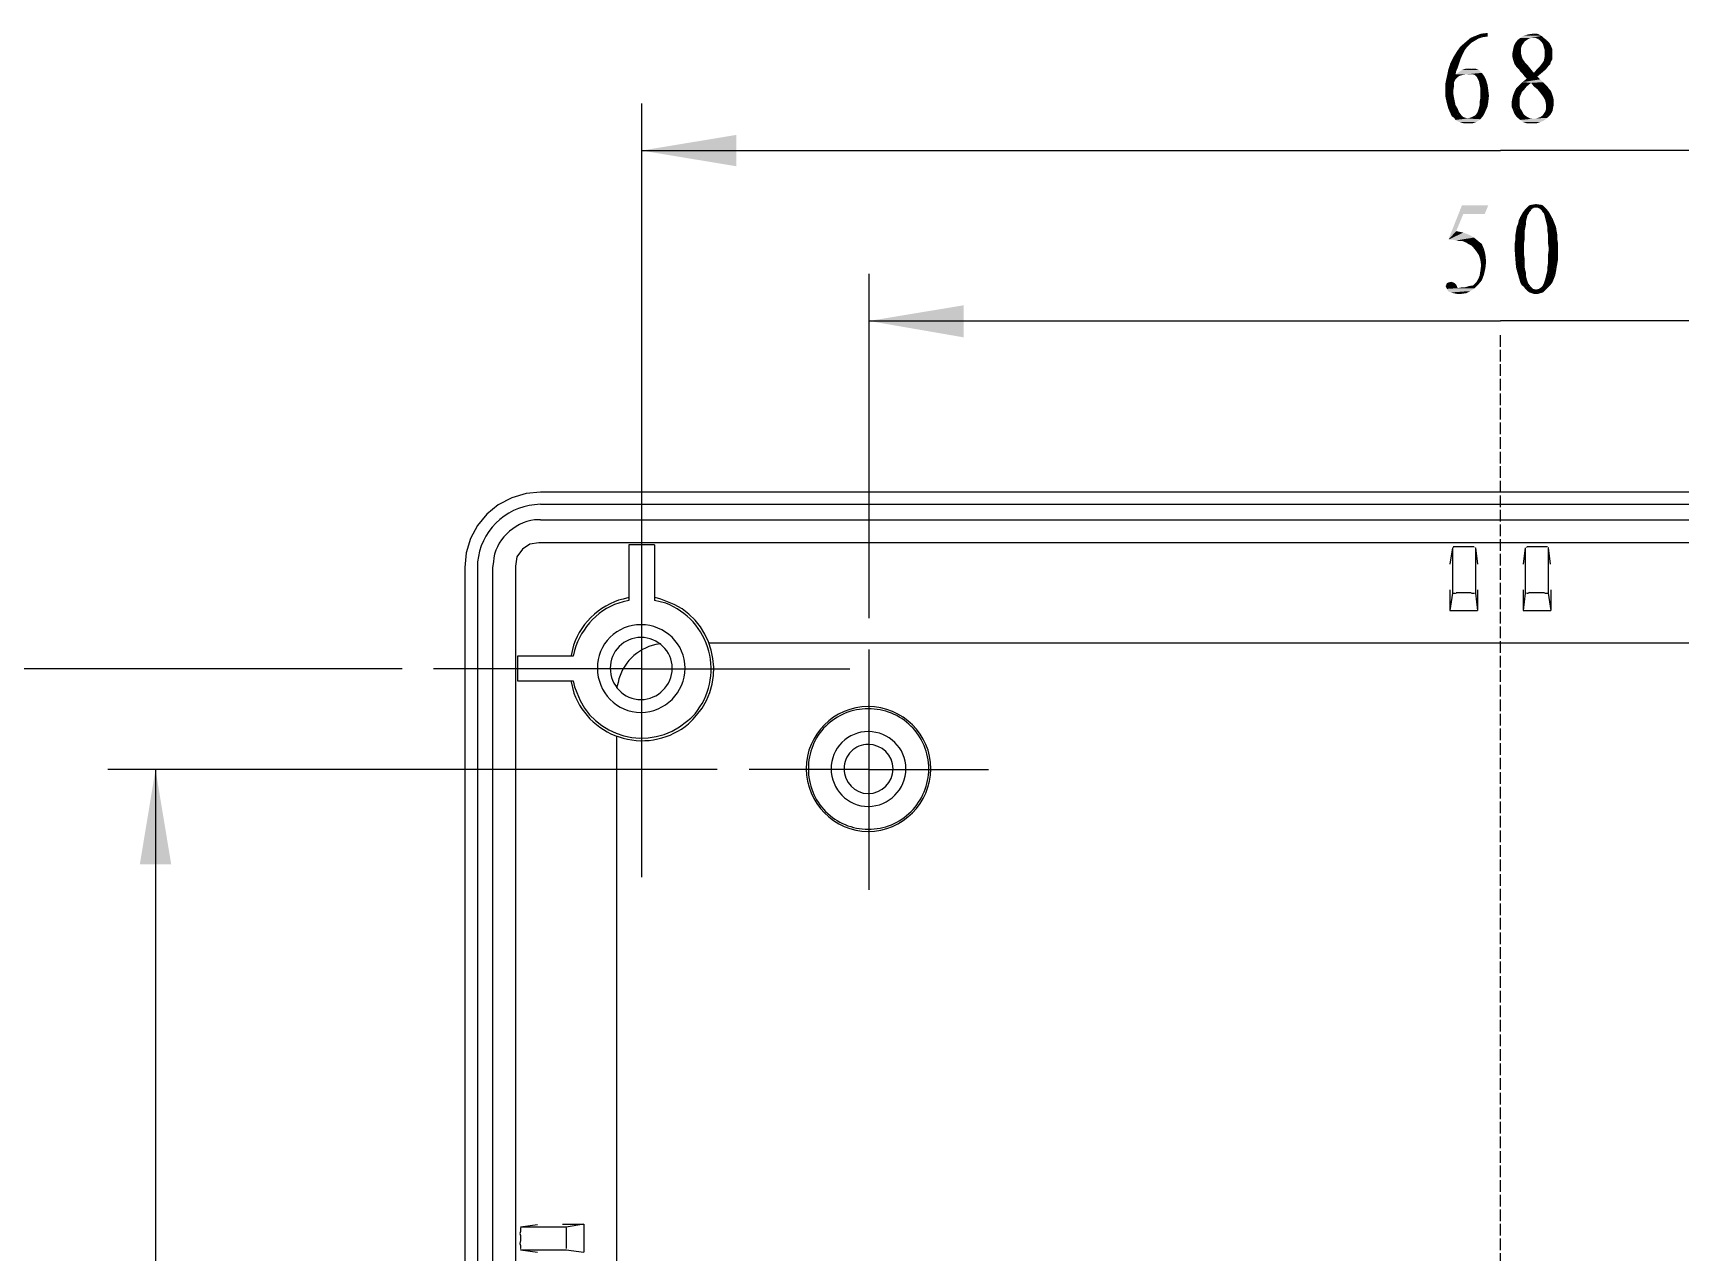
# Model space of a CAD drawing. Header units: millimetres. Extents: x 25 to 550, y -188 to 205.
# Drawn here: x 420 to 485.2, y 101.2 to 149.5 of the extents above; entities that cross this region are included whole.
import ezdxf

# ---------------------------------------------------------------- set-up
doc = ezdxf.new("R2010")
doc.units = ezdxf.units.MM
doc.linetypes.add('PDF_IMPORT', pattern=[1, 0.8, -0.2])
doc.layers.add('PDF_图层 1', color=7, linetype='Continuous', true_color=0x231f20)

msp = doc.modelspace()

# ---------------------------------------------------------------- linework, layer by layer
at = {"layer": 'PDF_图层 1', "color": 7, "lineweight": -3}
for points in [[(444.054, 146.696), (444.054, 130.584)], [(444.054, 144.834), (478.055, 144.834)], [(512.055, 144.834), (478.055, 144.834)], [(453.055, 139.952), (453.055, 126.324)], [(453.055, 138.09), (478.055, 138.09)], [(503.054, 138.09), (478.055, 138.09)], [(444.054, 132.588), (444.054, 129.315)], [(440.047, 131.318), (439.483, 131.261), (438.919, 131.092), (438.382, 130.81), (437.931, 130.443), (437.564, 129.992), (437.282, 129.484), (437.113, 128.919), (437.056, 128.327)], [(516.034, 131.318), (440.047, 131.318)], [(440.047, 130.838), (439.821, 130.81)], [(440.047, 130.838), (516.034, 130.838)], [(440.047, 130.218), (439.821, 130.218)], [(440.047, 130.218), (516.034, 130.218)], [(439.991, 129.315), (439.624, 129.258), (439.342, 129.061), (439.116, 128.75), (439.06, 128.383)], [(516.118, 129.315), (439.991, 129.315)], [(443.546, 129.23), (443.546, 127.029)], [(444.562, 129.23), (443.546, 129.23)], [(444.054, 129.315), (444.054, 124.32)], [(444.562, 129.23), (444.562, 127.029)], [(477.011, 129.145), (476.926, 129.145), (476.869, 129.145), (476.785, 129.145), (476.7, 129.145), (476.616, 129.145), (476.503, 129.145), (476.418, 129.145), (476.333, 129.145), (476.277, 129.145), (476.192, 129.145)], [(479.917, 129.145), (479.832, 129.145), (479.776, 129.145), (479.691, 129.145), (479.607, 129.145), (479.494, 129.145), (479.409, 129.145), (479.296, 129.145), (479.212, 129.145), (479.155, 129.145), (479.099, 129.145)], [(437.564, 128.553), (437.564, 128.327)], [(438.185, 128.553), (438.157, 128.327)], [(476.164, 129.117), (476.051, 128.468)], [(476.164, 129.117), (476.164, 127.311)], [(477.067, 129.117), (477.067, 127.311)], [(477.067, 129.117), (477.152, 128.468)], [(479.042, 129.117), (478.957, 128.468)], [(479.042, 129.117), (479.042, 127.311)], [(479.945, 129.117), (479.945, 127.311)], [(479.945, 129.117), (480.03, 128.468)], [(437.056, 128.327), (437.056, -7.647)], [(437.564, 128.327), (437.564, -7.647)], [(438.157, 128.327), (438.157, -7.647)], [(439.06, 128.384), (439.06, -7.704)], [(476.051, 127.452), (476.051, 126.634)], [(476.164, 127.311), (476.051, 126.634)], [(476.192, 127.311), (476.277, 127.311)], [(476.305, 127.339), (476.418, 127.339), (476.503, 127.339), (476.587, 127.339), (476.7, 127.339), (476.785, 127.339), (476.869, 127.339), (476.926, 127.311), (477.011, 127.311)], [(477.067, 127.311), (477.152, 126.634)], [(477.152, 127.452), (477.152, 126.634)], [(479.042, 127.311), (478.957, 126.634)], [(478.958, 127.452), (478.958, 126.634)], [(479.099, 127.311), (479.155, 127.311)], [(479.212, 127.339), (479.155, 127.311)], [(479.212, 127.339), (479.296, 127.339), (479.409, 127.339), (479.494, 127.339), (479.607, 127.339), (479.691, 127.339), (479.776, 127.339), (479.832, 127.311), (479.917, 127.311)], [(479.945, 127.311), (480.058, 126.634)], [(480.058, 127.452), (480.058, 126.634)], [(443.546, 127.142), (443.32, 127.085)], [(443.546, 127.029), (443.32, 126.973)], [(445.013, 126.916), (444.788, 126.973), (444.562, 127.029)], [(445.013, 127.001), (444.816, 127.085), (444.59, 127.142)], [(476.051, 126.634), (477.152, 126.634)], [(478.958, 126.634), (480.058, 126.634)], [(444.816, 125.308), (444.618, 125.28)], [(509.375, 125.336), (446.734, 125.336)], [(439.144, 124.828), (439.144, 123.841)], [(441.345, 124.828), (439.144, 124.828)], [(441.317, 125.082), (441.26, 124.856)], [(441.401, 125.054), (441.345, 124.828)], [(453.055, 125.082), (453.055, 120.342)], [(434.573, 124.32), (414.737, 124.32)], [(444.054, 124.32), (439.06, 124.32), (435.815, 124.32)], [(444.054, 124.32), (444.054, 119.326), (444.054, 116.081)], [(444.054, 124.32), (449.048, 124.32), (452.293, 124.32)], [(439.144, 123.841), (441.345, 123.841)], [(441.261, 123.812), (441.373, 123.361)], [(441.345, 123.841), (441.402, 123.615), (441.486, 123.389)], [(443.123, 123.784), (443.066, 123.558)], [(445.832, 122.232), (446.001, 122.373), (446.17, 122.543)], [(445.916, 122.148), (446.085, 122.317), (446.227, 122.486)], [(443.066, 121.668), (443.066, -0.988)], [(447.045, 120.342), (422.92, 120.342)], [(424.81, 120.342), (424.81, 60.354), (424.81, 0.338)], [(453.055, 120.342), (448.315, 120.342)], [(453.055, 120.342), (453.055, 115.573)], [(453.055, 120.342), (457.795, 120.342)], [(439.257, 102.199), (439.257, 102.114), (439.257, 102.058), (439.229, 101.973), (439.257, 101.888), (439.257, 101.775), (439.257, 101.691), (439.229, 101.578), (439.257, 101.493), (439.257, 101.437), (439.257, 101.38)], [(439.934, 102.312), (439.257, 102.227)], [(441.063, 102.227), (439.257, 102.227)], [(440.922, 102.34), (441.768, 102.34)], [(441.768, 102.34), (441.063, 102.227)], [(441.063, 102.199), (441.063, 102.114)], [(441.063, 102.114), (441.063, 102.058)], [(441.063, 102.058), (441.063, 101.973)], [(441.063, 101.973), (441.063, 101.888)], [(441.063, 101.888), (441.063, 101.776)], [(441.063, 101.776), (441.063, 101.663)], [(441.768, 102.34), (441.768, 101.239)], [(439.257, 101.324), (439.934, 101.239)], [(439.257, 101.324), (441.063, 101.324)], [(441.063, 101.663), (441.063, 101.578)], [(441.063, 101.578), (441.063, 101.493)], [(441.063, 101.493), (441.063, 101.437)], [(441.063, 101.437), (441.063, 101.38)], [(441.063, 101.324), (441.768, 101.239)]]:
    msp.add_lwpolyline(points, dxfattribs=at)
at = {"layer": 'PDF_图层 1', "color": 7, "linetype": 'PDF_IMPORT', "lineweight": -3, "ltscale": 0.576667}
msp.add_lwpolyline([(478.055, -16.902), (478.055, 137.582)], dxfattribs=at)
at = {"layer": 'PDF_图层 1', "color": 7, "lineweight": -3}
for centre, radius, start, end in [((444.022, 124.314), 2.784, 320.48106, 69.15158), ((444.015, 124.36), 1.71, 89.62695, 180.37305), ((444.017, 124.358), 1.204, 89.57118, 180.42882), ((445.022, 123.38), 1.942, 102.01095, 167.98905), ((444.017, 124.357), 1.758, 270.28622, 359.71378), ((444.015, 124.36), 1.253, 270.50195, 359.49805), ((444.072, 124.353), 2.875, 200.19353, 309.89934), ((453.028, 120.368), 2.457, 90.04113, 179.95887), ((453.005, 120.392), 2.349, 89.46998, 180.53002), ((453.053, 120.368), 2.372, 0.05237, 90.62568), ((453.017, 120.38), 1.457, 89.60388, 180.39612), ((453.019, 120.378), 0.951, 89.52116, 180.47884), ((453.029, 120.344), 2.372, 179.37432, 269.94763), ((453.005, 120.392), 2.505, 270.50195, 359.49805), ((453.029, 120.368), 2.396, 269.95185, 0.04815), ((453.017, 120.38), 1.505, 270.37573, 359.62427), ((453.015, 120.382), 1, 270.69331, 359.30669)]:
    msp.add_arc(centre, radius, start, end, dxfattribs=at)
for points in [[(439.821, 130.81), (438.651, 130.73), (437.655, 129.719), (437.564, 128.553)], [(439.821, 130.218), (438.993, 130.106), (438.239, 129.405), (438.185, 128.553)], [(443.32, 127.085), (442.391, 126.852), (441.523, 126.03), (441.317, 125.082)], [(443.32, 126.973), (442.392, 126.747), (441.664, 125.965), (441.401, 125.054)], [(446.227, 122.486), (447.534, 123.927), (446.88, 126.419), (445.013, 127.001)], [(445.775, 124.349), (445.775, 125.308), (444.985, 126.07), (444.026, 126.07)], [(445.267, 124.349), (445.267, 125.026), (444.703, 125.562), (444.026, 125.562)], [(442.305, 124.349), (442.305, 123.389), (443.066, 122.599), (444.026, 122.599)], [(442.812, 124.349), (442.812, 123.671), (443.348, 123.107), (444.026, 123.107)], [(441.486, 123.389), (442.108, 121.583), (444.397, 121.005), (445.832, 122.232)], [(455.51, 120.37), (455.51, 121.724), (454.381, 122.825), (453.027, 122.825)], [(454.522, 120.37), (454.522, 121.188), (453.845, 121.837), (453.027, 121.837)], [(454.014, 120.37), (454.014, 120.906), (453.563, 121.329), (453.027, 121.329)], [(450.572, 120.37), (450.572, 119.016), (451.672, 117.887), (453.027, 117.887)], [(451.559, 120.37), (451.559, 119.552), (452.208, 118.875), (453.027, 118.875)], [(452.067, 120.37), (452.067, 119.834), (452.491, 119.382), (453.027, 119.382)]]:
    msp.add_open_spline(points, degree=3, dxfattribs=at)
at = {"layer": 'PDF_图层 1', "color": 7, "transparency": 33554559}
for points in [[(477.067, 149.376), (476.87, 149.292), (477.547, 149.348)], [(476.87, 149.292), (477.349, 149.32), (477.547, 149.348)], [(477.293, 149.461), (477.067, 149.376), (477.547, 149.489)], [(477.547, 149.489), (477.067, 149.377), (477.547, 149.348)], [(478.844, 149.292), (479.268, 149.292), (479.691, 149.376)], [(478.957, 149.376), (478.845, 149.292), (479.692, 149.376)], [(479.07, 149.404), (478.958, 149.377), (479.578, 149.433)], [(479.578, 149.433), (478.958, 149.376), (479.691, 149.376)], [(479.155, 149.433), (479.07, 149.404), (479.578, 149.433)], [(479.352, 149.461), (479.155, 149.433), (479.493, 149.461)], [(479.493, 149.461), (479.155, 149.433), (479.578, 149.433)], [(479.268, 149.292), (479.381, 149.292), (479.691, 149.376)], [(479.381, 149.292), (479.437, 149.292), (479.692, 149.376)], [(479.691, 149.376), (479.437, 149.292), (479.776, 149.292)], [(476.333, 148.756), (476.192, 148.53), (476.559, 148.643)], [(476.333, 148.756), (476.644, 148.812), (476.757, 148.953)], [(476.474, 148.953), (476.333, 148.756), (476.756, 148.953)], [(476.333, 148.756), (476.559, 148.643), (476.644, 148.812)], [(476.672, 149.122), (476.474, 148.953), (476.898, 149.094)], [(476.474, 148.953), (476.756, 148.953), (476.898, 149.094)], [(476.87, 149.292), (476.672, 149.122), (477.18, 149.264)], [(476.672, 149.122), (477.039, 149.179), (477.18, 149.264)], [(476.672, 149.122), (476.898, 149.094), (477.039, 149.179)], [(476.87, 149.292), (477.18, 149.264), (477.349, 149.32)], [(478.562, 148.84), (478.534, 148.699), (478.873, 148.784)], [(478.873, 148.784), (478.534, 148.699), (478.873, 148.671)], [(478.534, 148.699), (478.534, 148.53), (478.873, 148.671)], [(478.562, 148.84), (478.873, 148.897), (478.901, 148.982)], [(478.591, 148.982), (478.562, 148.84), (478.901, 148.982)], [(478.873, 148.897), (478.562, 148.84), (478.873, 148.784)], [(478.647, 149.094), (478.59, 148.982), (478.958, 149.066)], [(478.591, 148.982), (478.901, 148.982), (478.957, 149.066)], [(478.647, 149.094), (479.014, 149.151), (479.098, 149.207)], [(478.732, 149.207), (478.647, 149.094), (479.098, 149.207)], [(478.647, 149.094), (478.958, 149.066), (479.014, 149.151)], [(478.732, 149.207), (479.183, 149.264), (479.268, 149.292)], [(478.844, 149.292), (478.732, 149.207), (479.268, 149.292)], [(478.732, 149.207), (479.098, 149.207), (479.183, 149.264)], [(479.437, 149.292), (479.522, 149.264), (479.776, 149.292)], [(479.522, 149.263), (479.606, 149.207), (479.776, 149.292)], [(479.776, 149.292), (479.606, 149.207), (479.888, 149.207)], [(479.606, 149.207), (479.691, 149.122), (479.888, 149.207)], [(479.691, 149.122), (479.747, 149.038), (480.001, 149.094)], [(479.889, 149.207), (479.692, 149.122), (480.001, 149.094)], [(480.001, 149.094), (479.747, 149.038), (480.058, 148.982)], [(479.747, 149.038), (479.775, 148.925), (480.058, 148.981)], [(479.776, 148.925), (479.804, 148.84), (480.058, 148.982)], [(480.058, 148.982), (479.804, 148.84), (480.114, 148.84)], [(479.804, 148.84), (479.804, 148.727), (480.114, 148.84)], [(480.114, 148.84), (479.804, 148.727), (480.114, 148.699)], [(479.804, 148.727), (479.804, 148.53), (480.114, 148.699)], [(480.114, 148.699), (479.804, 148.53), (480.114, 148.586)], [(475.995, 148.05), (475.938, 147.768), (476.305, 147.966)], [(476.079, 148.304), (475.995, 148.05), (476.418, 148.276)], [(475.995, 148.05), (476.362, 148.107), (476.418, 148.276)], [(475.995, 148.05), (476.305, 147.966), (476.362, 148.107)], [(476.079, 148.304), (476.418, 148.276), (476.474, 148.445)], [(476.192, 148.53), (476.08, 148.304), (476.474, 148.445)], [(476.192, 148.53), (476.474, 148.445), (476.559, 148.643)], [(476.616, 148.05), (476.531, 148.022), (477.067, 148.078)], [(477.067, 148.078), (476.531, 148.022), (477.208, 148.022)], [(476.926, 148.078), (476.616, 148.051), (477.067, 148.078)], [(476.813, 148.078), (476.616, 148.051), (476.926, 148.078)], [(476.7, 148.078), (476.616, 148.051), (476.813, 148.078)], [(478.873, 148.671), (478.534, 148.53), (478.901, 148.558)], [(478.901, 148.558), (478.534, 148.53), (478.929, 148.473)], [(478.534, 148.53), (478.562, 148.418), (478.929, 148.473)], [(478.562, 148.417), (478.59, 148.332), (478.986, 148.389)], [(478.929, 148.473), (478.563, 148.417), (478.986, 148.389)], [(478.986, 148.389), (478.59, 148.332), (479.042, 148.304)], [(478.591, 148.332), (478.619, 148.248), (479.042, 148.305)], [(478.619, 148.248), (478.647, 148.22), (479.042, 148.305)], [(479.042, 148.304), (478.647, 148.22), (479.155, 148.191)], [(478.647, 148.22), (478.675, 148.163), (479.155, 148.191)], [(478.675, 148.163), (478.732, 148.107), (479.155, 148.191)], [(478.732, 148.107), (478.788, 148.05), (479.155, 148.191)], [(479.155, 148.191), (478.788, 148.05), (479.268, 148.05)], [(478.788, 148.05), (478.845, 147.966), (479.268, 148.05)], [(479.268, 148.05), (478.844, 147.966), (479.381, 147.909)], [(479.522, 148.078), (479.381, 147.909), (479.86, 148.051)], [(479.381, 147.909), (479.692, 147.909), (479.86, 148.051)], [(479.635, 148.191), (479.522, 148.078), (479.945, 148.163)], [(479.522, 148.078), (479.86, 148.051), (479.945, 148.163)], [(479.719, 148.304), (479.635, 148.191), (480.03, 148.247)], [(479.635, 148.191), (479.945, 148.163), (480.03, 148.248)], [(479.776, 148.389), (479.719, 148.304), (480.058, 148.361)], [(479.719, 148.304), (480.03, 148.247), (480.058, 148.361)], [(479.804, 148.53), (479.776, 148.389), (480.114, 148.445)], [(479.776, 148.389), (480.058, 148.361), (480.114, 148.445)], [(480.114, 148.586), (479.804, 148.53), (480.114, 148.445)], [(475.938, 147.768), (475.882, 147.514), (476.362, 147.74)], [(475.882, 147.514), (476.277, 147.655), (476.362, 147.74)], [(475.882, 147.514), (476.22, 147.542), (476.277, 147.655)], [(476.22, 147.542), (475.882, 147.514), (476.22, 147.458)], [(475.882, 147.514), (475.882, 147.232), (476.22, 147.458)], [(476.22, 147.458), (475.882, 147.232), (476.22, 147.373)], [(475.938, 147.768), (476.277, 147.853), (476.305, 147.966)], [(475.938, 147.768), (476.559, 147.825), (476.7, 147.853)], [(476.277, 147.853), (475.938, 147.768), (476.7, 147.853)], [(475.938, 147.768), (476.446, 147.796), (476.559, 147.825)], [(475.938, 147.768), (476.362, 147.74), (476.446, 147.796)], [(477.208, 148.022), (476.277, 147.853), (477.321, 147.909)], [(476.531, 148.022), (476.277, 147.853), (477.208, 148.022)], [(476.277, 147.853), (476.7, 147.853), (477.321, 147.909)], [(476.7, 147.853), (476.87, 147.853), (477.321, 147.909)], [(476.869, 147.853), (476.954, 147.853), (477.321, 147.909)], [(476.954, 147.853), (477.039, 147.825), (477.321, 147.909)], [(477.321, 147.909), (477.039, 147.824), (477.405, 147.796)], [(477.039, 147.824), (477.123, 147.74), (477.405, 147.796)], [(477.123, 147.74), (477.152, 147.683), (477.405, 147.796)], [(477.151, 147.683), (477.208, 147.571), (477.49, 147.627)], [(477.405, 147.796), (477.152, 147.684), (477.49, 147.627)], [(477.208, 147.57), (477.236, 147.429), (477.49, 147.627)], [(477.49, 147.627), (477.236, 147.43), (477.547, 147.43)], [(477.236, 147.429), (477.264, 147.288), (477.547, 147.429)], [(477.547, 147.429), (477.265, 147.288), (477.575, 147.232)], [(478.788, 147.401), (478.675, 147.288), (479.099, 147.373)], [(478.929, 147.542), (478.788, 147.401), (479.268, 147.514)], [(478.788, 147.401), (479.099, 147.373), (479.268, 147.514)], [(478.844, 147.966), (478.929, 147.881), (479.381, 147.909)], [(479.381, 147.909), (478.929, 147.881), (479.692, 147.909)], [(478.929, 147.881), (479.014, 147.768), (479.691, 147.909)], [(479.098, 147.683), (478.929, 147.542), (479.635, 147.655)], [(479.635, 147.655), (478.929, 147.542), (479.747, 147.542)], [(478.929, 147.542), (479.268, 147.514), (479.747, 147.542)], [(479.014, 147.768), (479.522, 147.768), (479.691, 147.909)], [(479.014, 147.768), (479.098, 147.683), (479.522, 147.768)], [(479.522, 147.768), (479.098, 147.683), (479.635, 147.655)], [(479.747, 147.542), (479.268, 147.514), (479.832, 147.458)], [(479.268, 147.514), (479.381, 147.373), (479.833, 147.458)], [(479.832, 147.458), (479.381, 147.373), (479.917, 147.373)], [(475.882, 147.232), (476.193, 147.232), (476.22, 147.373)], [(476.192, 147.232), (475.882, 146.95), (476.192, 147.091)], [(475.882, 147.232), (475.882, 146.95), (476.193, 147.232)], [(476.192, 147.091), (475.882, 146.95), (476.22, 146.922)], [(475.882, 146.95), (475.939, 146.696), (476.22, 146.922)], [(476.249, 146.781), (475.938, 146.696), (476.277, 146.639)], [(476.22, 146.922), (475.939, 146.696), (476.249, 146.781)], [(477.265, 146.922), (477.236, 146.781), (477.603, 147.006)], [(477.236, 146.781), (477.575, 146.752), (477.603, 147.006)], [(477.236, 146.781), (477.236, 146.639), (477.575, 146.752)], [(477.236, 146.639), (477.547, 146.583), (477.575, 146.752)], [(477.575, 147.232), (477.264, 147.119), (477.603, 147.006)], [(477.265, 147.288), (477.265, 147.119), (477.575, 147.232)], [(477.265, 147.119), (477.265, 146.922), (477.603, 147.006)], [(478.816, 146.922), (478.506, 146.781), (478.816, 146.809)], [(478.534, 146.922), (478.506, 146.781), (478.816, 146.922)], [(478.816, 146.809), (478.506, 146.781), (478.816, 146.696)], [(478.506, 146.781), (478.506, 146.668), (478.816, 146.696)], [(478.562, 147.035), (478.534, 146.922), (478.844, 147.006)], [(478.534, 146.922), (478.816, 146.922), (478.845, 147.006)], [(478.619, 147.176), (478.562, 147.034), (478.901, 147.147)], [(478.562, 147.035), (478.873, 147.062), (478.901, 147.147)], [(478.563, 147.035), (478.844, 147.006), (478.873, 147.062)], [(478.675, 147.288), (478.619, 147.176), (478.986, 147.232)], [(478.619, 147.176), (478.901, 147.147), (478.986, 147.232)], [(478.675, 147.288), (478.986, 147.232), (479.098, 147.373)], [(479.381, 147.373), (479.522, 147.26), (479.917, 147.373)], [(479.917, 147.373), (479.521, 147.26), (479.973, 147.288)], [(479.973, 147.288), (479.522, 147.26), (480.03, 147.232)], [(479.522, 147.26), (479.635, 147.119), (480.03, 147.232)], [(480.03, 147.232), (479.635, 147.119), (480.058, 147.175)], [(480.058, 147.176), (479.635, 147.119), (480.086, 147.119)], [(479.635, 147.119), (479.719, 147.006), (480.086, 147.119)], [(480.086, 147.119), (479.719, 147.006), (480.114, 147.035)], [(480.114, 147.035), (479.719, 147.006), (480.142, 146.95)], [(479.719, 147.006), (479.776, 146.922), (480.143, 146.95)], [(479.776, 146.922), (479.833, 146.809), (480.142, 146.95)], [(480.143, 146.95), (479.832, 146.809), (480.171, 146.809)], [(479.832, 146.809), (479.86, 146.667), (480.171, 146.809)], [(480.171, 146.809), (479.86, 146.667), (480.171, 146.667)], [(475.938, 146.696), (475.995, 146.498), (476.277, 146.639)], [(476.277, 146.639), (475.995, 146.498), (476.362, 146.498)], [(475.995, 146.498), (476.079, 146.301), (476.362, 146.498)], [(476.418, 146.357), (476.079, 146.301), (476.503, 146.245)], [(476.079, 146.301), (476.136, 146.188), (476.503, 146.244)], [(476.362, 146.498), (476.08, 146.301), (476.418, 146.357)], [(476.503, 146.244), (476.136, 146.188), (476.587, 146.16)], [(476.136, 146.188), (476.22, 146.131), (476.587, 146.16)], [(476.22, 146.131), (476.277, 146.047), (476.672, 146.131)], [(476.587, 146.16), (476.221, 146.132), (476.672, 146.132)], [(476.672, 146.131), (476.277, 146.047), (476.757, 146.104)], [(476.757, 146.103), (476.277, 146.047), (477.265, 146.075)], [(476.277, 146.047), (476.362, 145.99), (477.265, 146.075)], [(476.362, 145.99), (476.446, 145.962), (477.265, 146.075)], [(476.446, 145.962), (477.095, 145.962), (477.265, 146.075)], [(476.841, 146.131), (476.757, 146.104), (477.377, 146.216)], [(476.757, 146.103), (477.265, 146.075), (477.377, 146.216)], [(476.926, 146.16), (476.841, 146.132), (477.377, 146.216)], [(477.039, 146.216), (476.926, 146.16), (477.377, 146.216)], [(477.095, 146.273), (477.039, 146.216), (477.462, 146.385)], [(477.039, 146.216), (477.377, 146.216), (477.462, 146.385)], [(477.151, 146.357), (477.095, 146.273), (477.462, 146.385)], [(477.18, 146.442), (477.152, 146.357), (477.462, 146.385)], [(477.208, 146.527), (477.18, 146.442), (477.547, 146.583)], [(477.18, 146.442), (477.462, 146.385), (477.547, 146.583)], [(477.236, 146.639), (477.208, 146.527), (477.547, 146.583)], [(478.816, 146.696), (478.506, 146.668), (478.816, 146.611)], [(478.506, 146.668), (478.506, 146.555), (478.816, 146.611)], [(478.816, 146.611), (478.506, 146.555), (478.844, 146.499)], [(478.506, 146.555), (478.562, 146.414), (478.844, 146.498)], [(478.562, 146.414), (478.619, 146.273), (478.901, 146.414)], [(478.844, 146.498), (478.563, 146.414), (478.901, 146.414)], [(478.901, 146.414), (478.619, 146.273), (478.958, 146.301)], [(478.957, 146.301), (478.619, 146.273), (479.042, 146.216)], [(478.619, 146.273), (478.704, 146.16), (479.042, 146.216)], [(479.042, 146.216), (478.704, 146.16), (479.127, 146.16)], [(478.704, 146.16), (478.845, 146.047), (479.127, 146.16)], [(479.437, 146.103), (478.844, 146.047), (479.917, 146.131)], [(478.844, 146.047), (479.776, 146.019), (479.917, 146.131)], [(479.352, 146.103), (478.844, 146.047), (479.437, 146.103)], [(479.239, 146.103), (478.844, 146.047), (479.352, 146.103)], [(479.127, 146.16), (478.845, 146.047), (479.239, 146.103)], [(479.55, 146.131), (479.437, 146.104), (479.917, 146.131)], [(479.635, 146.16), (479.55, 146.132), (480.03, 146.244)], [(479.55, 146.131), (479.917, 146.131), (480.03, 146.244)], [(479.719, 146.216), (479.635, 146.16), (480.03, 146.244)], [(479.776, 146.301), (479.719, 146.216), (480.03, 146.244)], [(479.832, 146.385), (479.775, 146.301), (480.114, 146.385)], [(479.776, 146.301), (480.03, 146.244), (480.114, 146.385)], [(479.832, 146.385), (480.114, 146.385), (480.143, 146.527)], [(479.86, 146.47), (479.833, 146.385), (480.142, 146.527)], [(479.86, 146.668), (479.86, 146.583), (480.171, 146.668)], [(479.86, 146.583), (480.142, 146.527), (480.171, 146.668)], [(479.86, 146.583), (479.86, 146.47), (480.142, 146.527)], [(444.054, 144.834), (447.807, 144.213), (447.807, 145.454)], [(476.446, 145.962), (476.531, 145.934), (477.095, 145.962)], [(476.531, 145.934), (476.644, 145.906), (477.095, 145.962)], [(476.644, 145.906), (476.728, 145.906), (477.095, 145.962)], [(476.728, 145.906), (476.926, 145.906), (477.095, 145.962)], [(478.844, 146.047), (478.957, 145.962), (479.776, 146.019)], [(478.957, 145.962), (479.635, 145.962), (479.776, 146.019)], [(478.957, 145.962), (479.127, 145.906), (479.635, 145.962)], [(479.127, 145.906), (479.296, 145.906), (479.635, 145.962)], [(479.296, 145.906), (479.465, 145.906), (479.635, 145.962)], [(476.587, 142.322), (475.995, 141.307), (476.531, 142.661)], [(476.587, 142.322), (476.305, 141.645), (475.995, 141.307)], [(476.531, 142.661), (476.587, 142.323), (477.575, 142.661)], [(476.587, 142.323), (477.434, 142.323), (477.575, 142.661)], [(478.844, 142.21), (478.788, 142.097), (479.098, 142.153)], [(478.844, 142.21), (479.183, 142.351), (479.211, 142.407)], [(478.844, 142.21), (479.127, 142.266), (479.183, 142.351)], [(478.844, 142.21), (479.098, 142.153), (479.127, 142.266)], [(478.957, 142.407), (478.845, 142.21), (479.211, 142.407)], [(478.957, 142.407), (479.296, 142.52), (479.353, 142.548)], [(478.957, 142.407), (479.268, 142.464), (479.296, 142.52)], [(478.957, 142.407), (479.211, 142.407), (479.268, 142.464)], [(479.07, 142.548), (478.958, 142.407), (479.352, 142.548)], [(479.07, 142.548), (479.381, 142.576), (479.747, 142.661)], [(479.183, 142.661), (479.07, 142.548), (479.747, 142.661)], [(479.07, 142.548), (479.352, 142.548), (479.381, 142.576)], [(479.296, 142.689), (479.183, 142.661), (479.663, 142.689)], [(479.663, 142.689), (479.183, 142.661), (479.747, 142.661)], [(479.465, 142.717), (479.296, 142.689), (479.663, 142.689)], [(479.381, 142.577), (479.465, 142.577), (479.747, 142.661)], [(479.465, 142.577), (479.522, 142.577), (479.747, 142.661)], [(479.522, 142.577), (479.579, 142.548), (479.747, 142.661)], [(479.747, 142.661), (479.578, 142.548), (479.86, 142.548)], [(479.578, 142.548), (479.635, 142.52), (479.86, 142.548)], [(479.635, 142.52), (479.692, 142.463), (479.86, 142.548)], [(479.691, 142.464), (479.719, 142.407), (479.86, 142.548)], [(479.86, 142.548), (479.719, 142.407), (479.973, 142.407)], [(479.719, 142.407), (479.776, 142.35), (479.973, 142.407)], [(479.776, 142.351), (479.804, 142.266), (479.973, 142.407)], [(479.973, 142.407), (479.804, 142.266), (480.086, 142.21)], [(479.804, 142.266), (479.832, 142.153), (480.086, 142.209)], [(480.086, 142.21), (479.832, 142.153), (480.143, 142.097)], [(476.305, 141.645), (475.995, 141.306), (476.587, 141.589)], [(476.587, 141.589), (475.995, 141.307), (476.813, 141.504)], [(478.675, 141.645), (478.647, 141.476), (479.014, 141.645)], [(479.014, 141.645), (478.647, 141.476), (479.014, 141.476)], [(478.704, 141.814), (478.675, 141.645), (479.042, 141.787)], [(478.675, 141.645), (479.014, 141.645), (479.042, 141.787)], [(478.76, 141.956), (478.703, 141.814), (479.07, 141.927)], [(478.704, 141.814), (479.042, 141.787), (479.07, 141.927)], [(478.788, 142.097), (478.76, 141.956), (479.07, 142.04)], [(479.07, 142.04), (478.76, 141.956), (479.07, 141.927)], [(478.788, 142.097), (479.07, 142.04), (479.099, 142.153)], [(479.832, 142.153), (479.86, 142.04), (480.143, 142.096)], [(480.143, 142.097), (479.86, 142.04), (480.199, 141.956)], [(479.86, 142.04), (479.888, 141.927), (480.199, 141.956)], [(480.199, 141.956), (479.888, 141.927), (480.256, 141.814)], [(479.889, 141.927), (479.917, 141.786), (480.255, 141.814)], [(479.917, 141.786), (479.917, 141.645), (480.256, 141.814)], [(480.256, 141.814), (479.917, 141.645), (480.283, 141.645)], [(479.917, 141.645), (479.945, 141.476), (480.283, 141.645)], [(480.284, 141.645), (479.945, 141.476), (480.312, 141.476)], [(476.813, 141.504), (475.995, 141.307), (477.01, 141.392)], [(475.995, 141.306), (476.164, 141.306), (477.011, 141.392)], [(476.164, 141.306), (476.305, 141.279), (477.011, 141.392)], [(476.305, 141.278), (476.447, 141.25), (477.01, 141.391)], [(477.011, 141.391), (476.446, 141.25), (477.18, 141.25)], [(476.559, 141.25), (476.7, 141.193), (477.18, 141.25)], [(476.7, 141.193), (476.785, 141.137), (477.18, 141.25)], [(477.18, 141.25), (476.785, 141.138), (477.321, 141.138)], [(476.785, 141.138), (476.898, 141.081), (477.321, 141.138)], [(476.898, 141.081), (476.982, 140.996), (477.321, 141.138)], [(477.321, 141.138), (476.982, 140.996), (477.405, 140.94)], [(476.982, 140.996), (477.095, 140.855), (477.405, 140.939)], [(477.405, 140.939), (477.095, 140.855), (477.462, 140.714)], [(478.647, 141.306), (478.619, 141.138), (479.014, 141.306)], [(478.619, 141.138), (478.986, 141.138), (479.014, 141.306)], [(478.619, 141.138), (478.619, 140.94), (478.986, 141.138)], [(478.986, 141.138), (478.619, 140.94), (478.986, 140.94)], [(478.619, 140.939), (478.647, 140.544), (478.986, 140.939)], [(478.647, 141.476), (478.647, 141.306), (479.014, 141.476)], [(479.014, 141.476), (478.647, 141.306), (479.014, 141.306)], [(478.986, 140.939), (478.647, 140.544), (478.986, 140.742)], [(479.945, 141.476), (479.945, 141.306), (480.312, 141.476)], [(480.312, 141.476), (479.945, 141.306), (480.312, 141.306)], [(479.945, 141.306), (479.945, 141.138), (480.312, 141.306)], [(480.312, 141.306), (479.945, 141.138), (480.34, 141.138)], [(479.945, 141.138), (479.973, 140.94), (480.34, 141.138)], [(479.973, 140.939), (479.945, 140.742), (480.34, 140.939)], [(480.34, 140.939), (479.945, 140.742), (480.34, 140.742)], [(480.34, 141.138), (479.973, 140.94), (480.34, 140.94)], [(477.095, 140.855), (477.208, 140.686), (477.462, 140.714)], [(477.208, 140.686), (477.265, 140.488), (477.462, 140.714)], [(477.462, 140.714), (477.265, 140.488), (477.49, 140.432)], [(477.265, 140.488), (477.293, 140.291), (477.49, 140.432)], [(477.293, 140.291), (477.265, 140.094), (477.462, 140.178)], [(477.293, 140.291), (477.462, 140.178), (477.49, 140.432)], [(478.986, 140.742), (478.647, 140.545), (479.014, 140.573)], [(479.014, 140.573), (478.647, 140.545), (479.014, 140.404)], [(478.647, 140.545), (478.675, 140.206), (479.014, 140.403)], [(479.014, 140.404), (478.675, 140.207), (479.014, 140.234)], [(479.014, 140.234), (478.675, 140.207), (479.042, 140.093)], [(478.675, 140.206), (478.76, 139.896), (479.042, 140.094)], [(479.945, 140.404), (479.917, 140.234), (480.312, 140.375)], [(479.917, 140.234), (480.283, 140.207), (480.312, 140.375)], [(479.917, 140.234), (479.917, 140.093), (480.283, 140.207)], [(479.917, 140.093), (480.256, 140.036), (480.283, 140.206)], [(479.945, 140.742), (479.945, 140.573), (480.34, 140.742)], [(480.34, 140.742), (479.945, 140.573), (480.34, 140.545)], [(479.945, 140.573), (479.945, 140.404), (480.34, 140.545)], [(479.945, 140.404), (480.312, 140.375), (480.34, 140.545)], [(475.938, 139.585), (475.91, 139.529), (476.249, 139.585)], [(476.249, 139.585), (475.91, 139.529), (476.305, 139.529)], [(475.995, 139.613), (475.938, 139.586), (476.192, 139.613)], [(476.192, 139.613), (475.938, 139.586), (476.249, 139.586)], [(476.108, 139.642), (475.995, 139.614), (476.192, 139.614)], [(477.039, 139.557), (476.982, 139.501), (477.18, 139.529)], [(477.095, 139.613), (477.039, 139.557), (477.321, 139.698)], [(477.039, 139.557), (477.18, 139.529), (477.321, 139.698)], [(477.18, 139.755), (477.095, 139.613), (477.321, 139.698)], [(477.236, 139.896), (477.18, 139.755), (477.405, 139.924)], [(477.18, 139.755), (477.321, 139.698), (477.406, 139.924)], [(477.265, 140.093), (477.236, 139.896), (477.406, 139.924)], [(477.265, 140.093), (477.406, 139.924), (477.462, 140.178)], [(479.042, 140.093), (478.76, 139.896), (479.07, 139.981)], [(479.07, 139.98), (478.76, 139.896), (479.07, 139.868)], [(478.76, 139.896), (478.844, 139.614), (479.07, 139.868)], [(479.07, 139.867), (478.844, 139.613), (479.098, 139.755)], [(479.098, 139.755), (478.844, 139.613), (479.155, 139.585)], [(478.844, 139.613), (478.901, 139.501), (479.155, 139.586)], [(479.155, 139.585), (478.901, 139.501), (479.239, 139.473)], [(479.776, 139.585), (479.719, 139.473), (480.03, 139.501)], [(479.832, 139.755), (479.775, 139.585), (480.171, 139.755)], [(479.776, 139.585), (480.114, 139.613), (480.171, 139.755)], [(479.776, 139.585), (480.03, 139.501), (480.114, 139.613)], [(479.832, 139.755), (480.171, 139.755), (480.227, 139.896)], [(479.86, 139.867), (479.833, 139.755), (480.227, 139.896)], [(479.889, 139.98), (479.86, 139.868), (480.227, 139.896)], [(479.917, 140.093), (479.889, 139.981), (480.256, 140.036)], [(479.889, 139.98), (480.227, 139.896), (480.255, 140.037)], [(475.91, 139.501), (475.882, 139.473), (476.333, 139.473)], [(475.882, 139.472), (475.91, 139.416), (476.333, 139.472)], [(475.91, 139.529), (475.91, 139.501), (476.305, 139.529)], [(476.305, 139.529), (475.91, 139.501), (476.333, 139.472)], [(476.333, 139.472), (475.91, 139.416), (476.362, 139.388)], [(475.91, 139.416), (475.938, 139.359), (476.362, 139.388)], [(476.362, 139.388), (475.938, 139.36), (477.039, 139.388)], [(475.938, 139.359), (475.966, 139.303), (477.039, 139.388)], [(475.966, 139.303), (476.87, 139.275), (477.039, 139.388)], [(475.966, 139.303), (476.023, 139.247), (476.87, 139.275)], [(476.023, 139.247), (476.108, 139.219), (476.87, 139.275)], [(476.108, 139.219), (476.192, 139.19), (476.869, 139.275)], [(476.192, 139.19), (476.7, 139.19), (476.869, 139.275)], [(476.192, 139.19), (476.334, 139.162), (476.7, 139.19)], [(476.333, 139.162), (476.503, 139.162), (476.7, 139.19)], [(476.503, 139.416), (476.362, 139.388), (476.616, 139.416)], [(476.616, 139.416), (476.362, 139.388), (477.039, 139.388)], [(476.728, 139.444), (476.616, 139.416), (477.18, 139.529)], [(476.616, 139.416), (477.039, 139.388), (477.18, 139.529)], [(476.813, 139.472), (476.728, 139.444), (477.18, 139.529)], [(476.813, 139.472), (476.898, 139.472), (477.18, 139.529)], [(476.982, 139.501), (476.898, 139.473), (477.18, 139.529)], [(478.901, 139.501), (478.985, 139.444), (479.239, 139.473)], [(479.239, 139.472), (478.986, 139.444), (479.296, 139.416)], [(478.986, 139.444), (479.042, 139.359), (479.296, 139.416)], [(479.296, 139.416), (479.042, 139.359), (479.353, 139.359)], [(479.042, 139.359), (479.127, 139.275), (479.353, 139.359)], [(479.352, 139.359), (479.127, 139.275), (479.465, 139.331)], [(479.465, 139.331), (479.127, 139.275), (479.889, 139.359)], [(479.127, 139.275), (479.804, 139.275), (479.889, 139.359)], [(479.127, 139.275), (479.211, 139.218), (479.804, 139.275)], [(479.211, 139.219), (479.747, 139.219), (479.804, 139.275)], [(479.211, 139.219), (479.296, 139.19), (479.747, 139.219)], [(479.296, 139.19), (479.635, 139.19), (479.747, 139.218)], [(479.296, 139.19), (479.381, 139.162), (479.635, 139.19)], [(479.381, 139.162), (479.465, 139.162), (479.635, 139.19)], [(479.465, 139.162), (479.55, 139.162), (479.635, 139.19)], [(479.578, 139.359), (479.466, 139.331), (479.889, 139.359)], [(479.663, 139.416), (479.578, 139.359), (479.973, 139.444)], [(479.578, 139.359), (479.889, 139.359), (479.973, 139.444)], [(479.719, 139.472), (479.663, 139.416), (479.973, 139.444)], [(479.719, 139.472), (479.973, 139.444), (480.03, 139.501)], [(453.055, 138.09), (456.808, 137.441), (456.808, 138.711)], [(424.81, 120.342), (424.19, 116.589), (425.431, 116.589)]]:
    msp.add_solid(points, dxfattribs=at)
at = {"layer": 'PDF_图层 1', "color": 7, "lineweight": -3, "transparency": 33554559}
for points in [[(476.164, 129.145), (476.164, 129.117), (476.221, 129.145), (476.221, 129.117)], [(477.039, 129.145), (477.039, 129.117), (477.067, 129.145), (477.067, 129.117)], [(479.07, 129.145), (479.07, 129.117), (479.127, 129.145), (479.127, 129.117)], [(479.945, 129.145), (479.945, 129.089), (479.973, 129.145), (479.973, 129.089)], [(477.067, 129.117), (477.067, 129.089), (477.095, 129.117), (477.095, 129.089)], [(476.164, 127.339), (476.164, 127.283), (476.192, 127.339), (476.192, 127.283)], [(476.277, 127.311), (476.277, 127.283), (476.305, 127.311), (476.305, 127.283)], [(477.011, 127.311), (477.011, 127.283), (477.039, 127.311), (477.039, 127.283)], [(477.039, 127.339), (477.039, 127.311), (477.067, 127.339), (477.067, 127.311)], [(479.042, 127.311), (479.042, 127.283), (479.07, 127.311), (479.07, 127.283)], [(479.07, 127.339), (479.07, 127.311), (479.099, 127.339), (479.099, 127.311)], [(479.917, 127.311), (479.917, 127.283), (479.945, 127.311), (479.945, 127.283)], [(479.945, 127.339), (479.945, 127.311), (479.973, 127.339), (479.973, 127.311)], [(439.257, 102.227), (439.257, 102.199), (439.285, 102.227), (439.285, 102.199)], [(439.257, 102.227), (439.257, 102.199), (439.285, 102.227), (439.285, 102.199)], [(441.063, 102.227), (441.063, 102.171), (441.091, 102.227), (441.091, 102.171)], [(439.257, 101.38), (439.257, 101.324), (439.285, 101.38), (439.285, 101.324)], [(441.063, 101.352), (441.063, 101.296), (441.091, 101.352), (441.091, 101.296)]]:
    msp.add_solid(points, dxfattribs=at)

doc.saveas('drawing.dxf')
